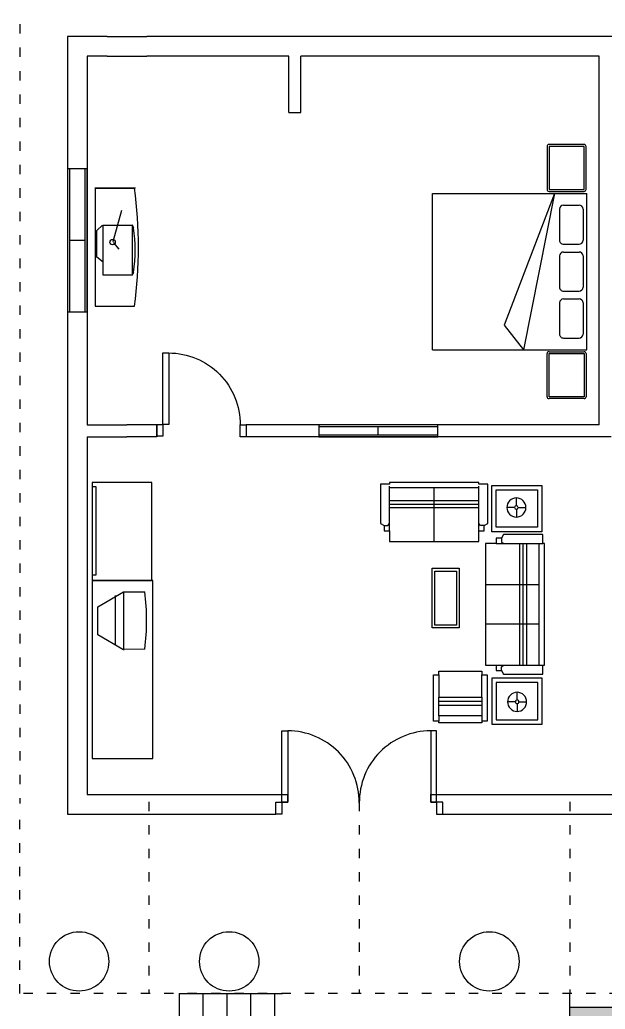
# Model space of a CAD drawing. Header units: millimetres. Extents: x 698 to 3284, y 241 to 3435.
# Drawn here: x 1278 to 2027, y 1314 to 2580 of the extents above; entities that cross this region are included whole.
import ezdxf

# ---------------------------------------------------------------- set-up
doc = ezdxf.new("R2010")
doc.units = ezdxf.units.MM
doc.linetypes.add('120', pattern=[200000, 100000, 100000])
doc.linetypes.add('ACAD_ISO03W100', pattern=[30, 12, -18])
for name, color, linetype in [('Blocks', 130, 'Continuous'), ('Door', 210, 'Continuous'), ('Garden', 90, 'Continuous'), ('Window', 40, 'Continuous')]:
    doc.layers.add(name, color=color, linetype=linetype)
doc.styles.add('DIM', font='txt')

# ---------------------------------------------------------------- blocks, each defined once
blk = doc.blocks.new('Door1')
at = {"layer": 'Door'}
for points in [[(99.1, 15.9), (106.7, 15.9), (106.7, 107.4), (99.1, 107.4)], [(0, 0), (7.6, 0), (7.6, 15.2), (0, 15.2)], [(106.7, 0.7), (114.3, 0.7), (114.3, 15.9), (106.7, 15.9)]]:
    blk.add_lwpolyline(points, close=True, dxfattribs=at)
blk.add_arc((99.1, 15.9), 91.4, 90, 180.4388, dxfattribs=at)
blk = doc.blocks.new('window1')
at = {"layer": 'Window'}
for p, q in [((152.4, 15.24), (0, 15.24)), ((0, 15.24), (0, 0)), ((152.4, 12.7), (0, 12.7)), ((76.2, 2.54), (76.2, 12.7)), ((152.4, 0), (152.4, 15.24)), ((0, 2.54), (152.4, 2.54)), ((0, 0), (152.4, 0))]:
    blk.add_line(p, q, dxfattribs=at)
blk = doc.blocks.new('window2')
at = {"layer": 'Window'}
for p, q in [((182.88, 25.4), (0, 25.4)), ((0, 25.4), (0, 0)), ((182.88, 0), (182.88, 25.4)), ((182.88, 22.86), (0, 22.86)), ((91.44, 2.54), (91.44, 22.86)), ((0, 2.54), (182.88, 2.54)), ((0, 0), (182.88, 0))]:
    blk.add_line(p, q, dxfattribs=at)
blk = doc.blocks.new('Door2')
at = {"layer": 'Door'}
for points in [[(15.2, 15.2), (7.6, 15.2), (7.6, 106.7), (15.2, 106.7)], [(198.1, 15.2), (205.7, 15.2), (205.7, 106.7), (198.1, 106.7)], [(7.6, 0), (0, 0), (0, 15.2), (7.6, 15.2)], [(205.7, 0), (213.4, 0), (213.4, 15.2), (205.7, 15.2)]]:
    blk.add_lwpolyline(points, close=True, dxfattribs=at)
for centre, start, end in [((15.2, 15.2), 359.5612, 90), ((198.1, 15.2), 90, 180.4388)]:
    blk.add_arc(centre, 91.4, start, end, dxfattribs=at)
blk = doc.blocks.new('A$C793B20D3')
for p, q in [((0.575, 1.94), (0.025, 1.94)), ((0.025, 1.94), (0.025, 1.49)), ((0.575, 1.49), (0.575, 1.94)), ((0.625, 0), (0.625, 1.975)), ((2.625, 1.975), (0.625, 1.975)), ((0.825, 1.925), (1.225, 1.925)), ((1.425, 1.925), (1.825, 1.925)), ((2.025, 1.925), (2.425, 1.925)), ((2.625, 0), (2.625, 1.975)), ((2.65, 1.49), (2.65, 1.94)), ((2.675, 1.965), (3.225, 1.965)), ((3.25, 1.94), (3.25, 1.49)), ((0.775, 1.675), (0.775, 1.875)), ((1.275, 1.675), (1.275, 1.875)), ((1.375, 1.675), (1.375, 1.875)), ((1.875, 1.675), (1.875, 1.875)), ((1.975, 1.675), (1.975, 1.875)), ((2.475, 1.675), (2.475, 1.875)), ((0.626, 1.56), (2.311, 0.917)), ((0.626, 1.56), (2.625, 1.165)), ((0.825, 1.625), (1.225, 1.625)), ((1.425, 1.625), (1.825, 1.625)), ((2.025, 1.625), (2.425, 1.625)), ((0.025, 1.49), (0.575, 1.49)), ((3.225, 1.465), (2.675, 1.465)), ((2.311, 0.917), (2.625, 1.165)), ((2.625, 0), (0.625, 0))]:
    blk.add_line(p, q)
at = {"flags": 128}
blk.add_lwpolyline([(0, 1.94), (0, 1.49, 0.414214), (0.025, 1.465), (0.575, 1.465, 0.414214), (0.6, 1.49), (0.6, 1.94, 0.414214), (0.575, 1.965), (0.025, 1.965, 0.414214)], format="xyb", close=True, dxfattribs=at)
blk.add_lwpolyline([(3.225, 1.94), (3.225, 1.49), (2.675, 1.49), (2.675, 1.94)], close=True)
for centre, radius, start, end in [((0.825, 1.875), 0.05, 90, 180), ((1.225, 1.875), 0.05, 0, 90), ((1.425, 1.875), 0.05, 90, 180), ((1.825, 1.875), 0.05, 0, 90), ((2.025, 1.875), 0.05, 90, 180), ((2.425, 1.875), 0.05, 0, 90), ((2.675, 1.94), 0.025, 90, 180), ((3.225, 1.94), 0.025, 0, 90), ((0.825, 1.675), 0.05, 180, 270), ((1.225, 1.675), 0.05, 270, 0), ((1.425, 1.675), 0.05, 180, 270), ((1.825, 1.675), 0.05, 270, 0), ((2.025, 1.675), 0.05, 180, 270), ((2.425, 1.675), 0.05, 270, 0), ((2.675, 1.49), 0.025, 180, 270), ((3.225, 1.49), 0.025, 270, 0)]:
    blk.add_arc(centre, radius, start, end)
blk = doc.blocks.new('A$C1C981678')
for p, q in [((0, 1425), (0, 2066)), ((0, 2066), (591, 2066)), ((591, 2066), (591, 1425)), ((643, 1571), (643, 2074)), ((643, 2074), (757, 2074)), ((757, 2097), (2312, 2097)), ((757, 2074), (757, 2097)), ((757, 1571), (757, 2074)), ((757, 2028), (2312, 2028)), ((1283, 1342), (1283, 2028)), ((1786, 1342), (1786, 2028)), ((2312, 2097), (2312, 2074)), ((2312, 2074), (2426, 2074)), ((2312, 1571), (2312, 2074)), ((2426, 2074), (2426, 1571)), ((2463, 2062), (2463, 1422)), ((3055, 2062), (2463, 2062)), ((3055, 1422), (3055, 2062)), ((55, 1480), (55, 2011)), ((55, 2011), (536, 2011)), ((536, 2011), (536, 1480)), ((2519, 2007), (2519, 1477)), ((3000, 2007), (2519, 2007)), ((3000, 1477), (3000, 2007)), ((287, 1770), (287, 1869)), ((2312, 1868), (757, 1868)), ((2312, 1822), (757, 1822)), ((2312, 1777), (757, 1777)), ((2773, 1759), (2773, 1859)), ((264, 1747), (165, 1747)), ((287, 1724), (287, 1625)), ((310, 1747), (409, 1747)), ((2750, 1737), (2651, 1737)), ((2773, 1714), (2773, 1615)), ((2796, 1737), (2895, 1737)), ((689, 1548), (643, 1571)), ((689, 1479), (689, 1548)), ((689, 1548), (734, 1548)), ((734, 1548), (757, 1571)), ((757, 1479), (757, 1571)), ((2335, 1548), (2312, 1571)), ((2312, 1479), (2312, 1571)), ((2380, 1548), (2335, 1548)), ((2426, 1571), (2380, 1548)), ((2380, 1548), (2380, 1479)), ((591, 1425), (0, 1425)), ((536, 1480), (55, 1480)), ((757, 1479), (689, 1479)), ((757, 1342), (757, 1479)), ((2380, 1479), (2312, 1479)), ((2312, 1479), (2312, 1342)), ((2463, 1422), (3055, 1422)), ((2519, 1477), (3000, 1477)), ((17, 1295), (17, 746)), ((40, 1295), (17, 1295)), ((634, 1364), (40, 1364)), ((40, 1364), (40, 1295)), ((108, 1295), (40, 1295)), ((345, 1295), (108, 1295)), ((108, 1295), (108, 746)), ((245, 746), (245, 1295)), ((295, 746), (295, 1295)), ((345, 746), (345, 1295)), ((345, 1295), (634, 1295)), ((634, 1295), (634, 1364)), ((680, 1295), (634, 1295)), ((680, 746), (680, 1295)), ((2312, 1342), (757, 1342)), ((2475, 1326), (2543, 1326)), ((2475, 1257), (2475, 1326)), ((2543, 1326), (2566, 1372)), ((2543, 1326), (2543, 1280)), ((2543, 1280), (2566, 1257)), ((2566, 1372), (3069, 1372)), ((3069, 1372), (3069, 1257)), ((2337, 114), (2337, 1257)), ((2337, 1257), (2475, 1257)), ((2475, 1257), (2566, 1257)), ((2566, 1257), (3046, 1257)), ((2772, 114), (2772, 1257)), ((2817, 114), (2817, 1257)), ((2863, 114), (2863, 1257)), ((3023, 1257), (3023, 114)), ((3069, 1257), (3092, 1257)), ((3092, 1257), (3092, 114)), ((1995, 1003), (1232, 1003)), ((1232, 1003), (1232, 659)), ((1960, 969), (1266, 969)), ((1266, 969), (1266, 694)), ((1960, 694), (1960, 969)), ((1995, 659), (1995, 1003)), ((17, 746), (40, 746)), ((40, 746), (40, 678)), ((108, 746), (40, 746)), ((40, 678), (634, 678)), ((108, 746), (345, 746)), ((634, 746), (345, 746)), ((634, 746), (680, 746)), ((634, 678), (634, 746)), ((1232, 659), (1995, 659)), ((1266, 694), (1960, 694)), ((2337, 686), (3023, 686)), ((2475, 114), (2337, 114)), ((2475, 46), (2475, 114)), ((2475, 114), (2566, 114)), ((2543, 46), (2475, 46)), ((2543, 91), (2566, 114)), ((2543, 46), (2543, 91)), ((2566, 0), (2543, 46)), ((2566, 114), (3046, 114)), ((3069, 0), (2566, 0)), ((3092, 114), (3069, 114)), ((3069, 114), (3069, 0))]:
    blk.add_line(p, q)
for radius in [122, 22.9]:
    blk.add_circle((2773, 1737), radius)
for major_axis in [(-86.2, 86.2), (16.2, 16.2)]:
    blk.add_ellipse((287, 1747), major_axis=major_axis, ratio=1)
blk = doc.blocks.new('A$C3CF73052')
for p, q in [((0, 774), (0, 0)), ((2276, 774), (0, 774)), ((2276, 0), (2276, 774)), ((2276, 774), (2276, 12)), ((3528, 774), (2276, 774)), ((2348, 774), (2348, 726)), ((3474, 774), (2348, 774)), ((3474, 726), (3474, 774)), ((3528, 12), (3528, 774)), ((1392, 381), (1580, 702)), ((1580, 702), (1937, 702)), ((1937, 702), (2130, 375)), ((2348, 726), (3474, 726)), ((1398, 103), (1392, 381)), ((1459, 478), (2082, 478)), ((2130, 375), (1386, 375)), ((2130, 375), (2130, 103)), ((0, 0), (2276, 0)), ((2276, 12), (3528, 12))]:
    blk.add_line(p, q)
blk.add_arc((1764, 2784), 2706, 262.2228, 277.7772)
blk = doc.blocks.new('A$C575313A8')
at = {"linetype": '120'}
for p, q in [((0, 792), (0, 72)), ((2164, 792), (0, 792)), ((804, 647), (900, 761)), ((900, 761), (1382, 761)), ((1382, 761), (1479, 656)), ((2160, 792), (2160, 72)), ((568, 113), (568, 647)), ((568, 647), (1479, 647)), ((1479, 647), (1479, 113)), ((1163, 463), (1041, 358)), ((1181, 463), (1759, 306)), ((568, 113), (620, 87)), ((1479, 113), (568, 113)), ((1435, 87), (1487, 113))]:
    blk.add_line(p, q, dxfattribs=at)
at = {"linetype": 'Continuous'}
blk.add_line((2163, 800), (2163, 54), dxfattribs=at)
at = {"linetype": '120'}
blk.add_circle((1172, 472), 49.5, dxfattribs=at)
for centre, radius, start, end in [((1080, 8029), 8030, 262.2704, 277.7296), ((1027, 2967), 2908, 261.9486, 278.0514)]:
    blk.add_arc(centre, radius, start, end, dxfattribs=at)
at = {"linetype": '120', "style": 'DIM', "text_generation_flag": 4, "flags": 1}
for tag in ['YVALUE', 'XVALUE']:
    blk.add_attdef(tag, (1147, 238), '', height=0.000288, rotation=270, dxfattribs=at)

msp = doc.modelspace()

# ---------------------------------------------------------------- hatches: boundary and pattern name
at = {"layer": 'Garden', "transparency": 33554587}
h = msp.add_hatch(dxfattribs=at)
h.set_pattern_fill('GRASS', color=256, scale=2)
h.set_pattern_definition([(90, (-159545.373, -100080.37), (-35.9210245, 35.9210245), [9.525, -62.317049]), (45, (-159545.373, -100080.37), (-35.921024, 35.921024), [9.525, -41.275]), (135, (-159545.373, -100080.37), (-35.921024, -35.921024), [9.525, -41.275])])
h.paths.add_polyline_path([(3279.4, 245.7), (3279.4, 3430.2), (1278, 3430.2), (1278, 2780.6), (2991.1, 2780.6), (2991.1, 1316.2), (1981.9, 1317.1), (1981.9, 1137.1), (1811.6, 1137.1), (1614.1, 1137.1), (1482, 1137.1), (1339, 1137.1), (1339, 245.7)])
edge = h.paths.add_edge_path(flags=16)
edge.add_ellipse((2023, 1129.7), major_axis=(38, 38), ratio=1, start_angle=335.3878, end_angle=364.0632, ccw=False)
edge.add_line((2058, 1170.5), (2057.8, 1169.7))
edge.add_ellipse((2080.4, 1169.9), major_axis=(16, 16), ratio=1, start_angle=135.4925, end_angle=207.0497)
edge = h.paths.add_edge_path(flags=16)
edge.add_ellipse((2048.3, 1269), major_axis=(15.5, 15.5), ratio=1, start_angle=258.3712, end_angle=343.6145, ccw=False)
edge.add_line((2060.4, 1250.7), (2077.4, 1232.1))
edge.add_line((2077.4, 1232.1), (2083.7, 1251.1))
edge.add_ellipse((2085.2, 1263.2), major_axis=(-8.64, 8.64), ratio=1, start_angle=41.5427, end_angle=127.8101, ccw=False)
edge.add_ellipse((2070.7, 1250.9), major_axis=(-9.41, 9.41), ratio=1, start_angle=230.0238, end_angle=305.1073, ccw=False)

# ---------------------------------------------------------------- linework, layer by layer
at = {"linetype": 'ACAD_ISO03W100'}
for p, q in [((1278, 2604.3), (1278, 1577.6)), ((1443.2, 1579.7), (1443.2, 1334.6)), ((1712.6, 1579.7), (1712.6, 1334.6)), ((1981.9, 1579.7), (1981.9, 1334.6)), ((1278, 1334.6), (1278, 1563.8)), ((2974.8, 1334.6), (1278, 1334.6))]:
    msp.add_line(p, q, dxfattribs=at)
for p, q in [((1389.8, 2558.6), (1440.6, 2558.6)), ((1389.8, 2533.2), (1440.6, 2533.2)), ((1622.5, 2461.3), (1622.5, 2533.2)), ((1637.7, 2461.3), (1637.7, 2533.2)), ((2019.7, 2061.6), (2019.7, 2533.2)), ((1622.5, 2461.3), (1637.7, 2461.3)), ((1364.4, 2061.6), (1415.2, 2061.6)), ((1453.5, 2061.6), (1415.2, 2061.6)), ((1453.3, 2061.6), (1453.3, 2046.4)), ((2019.7, 2061.6), (1567.8, 2061.6)), ((1567.8, 2061.6), (1567.8, 2046.4)), ((1364.4, 2046.4), (1415.2, 2046.4)), ((1453.3, 2046.4), (1415.2, 2046.4)), ((2035, 2046.4), (1567.8, 2046.4)), ((1389.8, 1589.2), (1440.6, 1589.2)), ((1522.1, 1589.2), (1621.1, 1589.2)), ((1621.1, 1579), (1621.1, 1589.2)), ((1804, 1579), (1804, 1589.2)), ((1605.9, 1563.8), (1605.9, 1579)), ((1605.9, 1579), (1621.1, 1579)), ((1819.3, 1579), (1804, 1579)), ((1819.3, 1563.8), (1819.3, 1579)), ((1389.8, 1563.8), (1440.6, 1563.8)), ((1514.5, 1563.8), (1605.9, 1563.8)), ((1482, 1334.6), (1614.1, 1334.6)), ((1482, 1334.6), (1482, 1137.1)), ((1512.5, 1334.6), (1512.5, 1137.1)), ((1543, 1334.6), (1543, 1137.1)), ((1573.5, 1334.6), (1573.5, 1137.1)), ((1604, 1334.6), (1604, 1137.1)), ((1981.9, 1137.1), (1981.9, 1334.6)), ((1981.9, 1317.1), (2991.1, 1316.2))]:
    msp.add_line(p, q)
for points in [[(1389.8, 2558.6), (1339, 2558.6), (1339, 1563.8), (1389.8, 1563.8)], [(1811.6, 1563.8), (2913.8, 1563.8), (2913.8, 2558.6), (1440.6, 2558.6)], [(1389.8, 2533.2), (1364.4, 2533.2), (1364.4, 2061.6)], [(1622.5, 2533.2), (1440.6, 2533.2)], [(2019.7, 2533.2), (1637.7, 2533.2)], [(1364.4, 2046.4), (1364.4, 1589.2), (1389.8, 1589.2)], [(1440.6, 1589.2), (1522.1, 1589.2)], [(1613, 1589.2), (1614.1, 1589.2)], [(1804, 1589.2), (2522.6, 1589.2)], [(1440.6, 1563.8), (1514.5, 1563.8)]]:
    msp.add_lwpolyline(points)
for centre in [(1354, 1375.5), (1546.1, 1375.5), (1879, 1375.5)]:
    msp.add_circle(centre, 38)

# ---------------------------------------------------------------- block references
at = {"layer": 'Blocks'}
for name, p, xscale, yscale, zscale, rotation in [('A$C793B20D3', (1806.4, 2420.3), 100, 100, 100, 270), ('A$C575313A8', (1429.9, 2213.4), 0.06999999999999999, 0.06999999999999999, 0.06999999999999999, 90), ('A$C3CF73052', (1448.2, 1635.2), 0.1, 0.1, 0.1, 90), ('A$C1C981678', (1739.9, 1678.8), -0.1, 0.1, 0.1, 270)]:
    msp.add_blockref(name, p, dxfattribs=dict(at, xscale=xscale, yscale=yscale, zscale=zscale, rotation=rotation))
at = {"layer": 'Door', "xscale": -1}
msp.add_blockref('Door1', (1567.8, 2046.4), dxfattribs=at)
at = {"layer": 'Door'}
msp.add_blockref('Door2', (1605.9, 1563.8), dxfattribs=at)
at = {"layer": 'Window', "rotation": 270}
msp.add_blockref('window2', (1339, 2389.3), dxfattribs=at)
at = {"layer": 'Window'}
msp.add_blockref('window1', (1660.6, 2046.4), dxfattribs=at)

doc.saveas('drawing.dxf')
